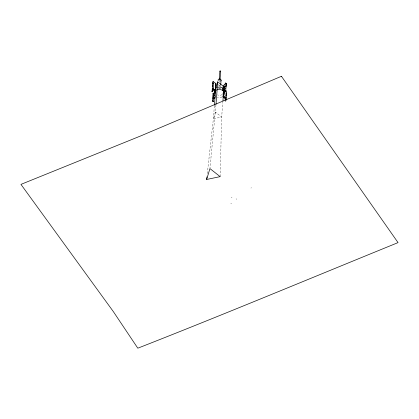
<?xml version="1.0" encoding="UTF-8"?>
<svg xmlns="http://www.w3.org/2000/svg" width="419" height="419" viewBox="0 0 419 419"><rect width="100%" height="100%" fill="white"/><g stroke="black" fill="none" stroke-linecap="round" stroke-linejoin="round"><path stroke-width="0.31" stroke-dasharray="2.1 1.57" d="M220.153 176.635L221.667 117.016L222.814 102.226M224.993 95.412L225.904 96.087L225.469 96.449L225.605 91.918M214.381 105.897L213.386 118.76L207.154 174.953M215.947 104.996L209.998 167.93M220.593 86.555L220.687 85.308M225.469 96.449L225.715 93.756M250.997 188.126L251.217 187.482M219.98 80.265L219.488 80.474L219.195 80.155M219.31 88.556L220.965 88.205M236.08 198.795L236.787 199.318M231.293 197.244L232 197.768M230.817 203.362L231.524 203.891M218.472 84.544L220.797 86.382M220.022 87.974A1.482 1.189 4.4 0 1 218.22 87.99M218.44 85.947A1.482 1.189 4.4 0 1 220.2 86.304M219.86 81.338A1.482 1.189 4.4 0 1 219.095 81.265M225.941 101.052A0.864 0.676 1.7 0 1 225.019 101.435M222.238 94.652A5.175 4.064 1.7 0 1 217.471 94.909M222.028 96.941A5.175 4.064 1.7 0 1 217.267 97.198M215.397 112.072L213.386 118.76L221.667 117.016L215.397 112.072"/><path stroke-width="0.63" d="M212.485 86.728L212.627 82.004L213.166 81.553L215.9 83.564L215.555 90.583L213.276 88.901M213.114 83.323L213.166 81.553M215.9 83.564L215.45 90.672L215.015 91.033L212.281 89.022L212.716 88.655M223.207 92.777L223.165 94.071L223.704 93.615L223.762 91.672M223.118 95.7L223.311 92.688M226.443 95.632L226.574 91.096L225.663 90.425M214.434 105.253L215.581 90.462M216 104.352L217.744 81.846L223.531 86.408M219.242 79.51L219.896 71.115L220.294 70.806L220.693 71.141L220.043 79.537M220.734 84.68L221.075 80.301M222.918 100.937L223.662 91.29M212.711 83.926A0.864 0.676 1.7 0 1 213.706 83.213L213.009 90.897L212.035 91.714L212.632 85.109M213.858 97.187L213.46 101.581L212.407 100.801L213.098 93.123L213.805 93.641M214.963 97.842L213.706 98.905L213.119 98.455L213.685 93.552L215.366 92.138M215.015 91.033L215.12 89.891M224.605 89.912L223.348 90.975L222.877 90.609L223.327 85.617L225.008 84.209M223.348 90.975L223.458 89.724M223.552 95.333L223.704 93.615M225.26 83.072A0.864 0.681 1.7 0 1 226.318 83.852L225.846 83.501L226.318 83.868L225.621 91.531A0.864 0.681 1.7 0 0 224.568 90.755L225.26 83.072L226.318 83.852L226.071 86.565M225.118 100.361L225.26 98.743L226.234 97.92L223.5 95.909L223.065 96.276L225.799 98.287M225.993 100.618L226.684 92.934A0.864 0.676 1.7 0 1 226.485 93.552M206.656 179.473L209.935 168.579L220.153 176.635L206.656 179.473L206.939 176.891M215.911 87.927L217.744 81.846M215.366 84.02L215.801 83.653M215.764 88.289L215.659 88.378A5.175 4.064 1.7 0 1 216.702 87.702M214.586 95.103L213.329 96.166L214.701 95.186M225.071 86.466L222.971 88.231L222.761 90.525L225.281 88.404M225.181 86.55L222.971 88.231A5.175 4.064 1.7 0 0 217.927 87.272M213.119 98.455L215.219 96.689M213.234 98.538L214.916 97.124M222.877 90.609L224.558 89.195M220.19 71.434L219.896 71.115M224.568 90.755L225.621 91.531M213.171 88.99L215.45 90.672M222.96 96.36L225.694 98.376M222.981 97.061L225.26 98.743M218.262 80.626A1.482 1.189 4.4 0 1 218.859 79.112A1.482 1.189 4.4 0 1 220.813 79.51A1.482 1.189 4.4 0 1 220.556 81.097M224.636 91.08A5.175 4.064 1.7 0 1 223.275 93.982M214.889 95.605A5.175 4.064 1.7 0 1 216.115 90.211A5.175 4.064 1.7 0 1 223.081 90.782A5.175 4.064 1.7 0 1 223.065 96.276M215.094 93.301A5.175 4.064 1.7 0 1 214.418 90.226M212.035 91.714A0.864 0.676 1.7 0 1 213.009 90.897M213.271 93.647A0.864 0.681 1.7 0 1 213.098 93.123M213.46 101.581A0.864 0.681 1.7 0 1 212.407 100.801M281.437 76.289L140.648 135.955L20.95 184.381L113.324 311.574L137.804 348.194C224.972 314.046 311.343 277.917 398.05 242.611L281.437 76.289"/></g></svg>
